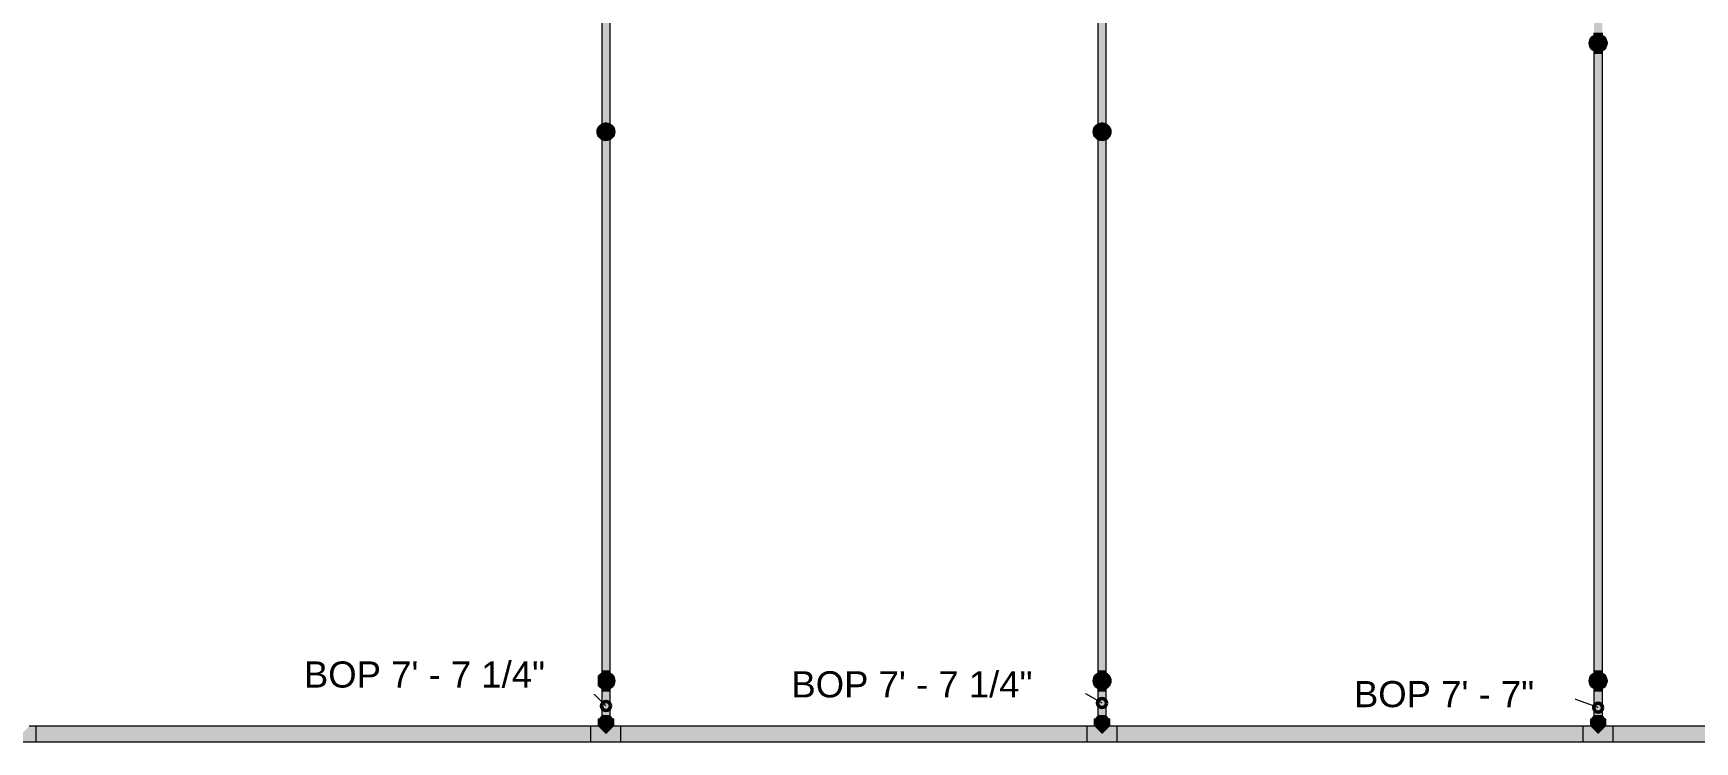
# Model space of a CAD drawing. Header units: inches. Extents: x -3385 to 41, y 7 to 1342.
# Drawn here: x -2653.3 to -2278.2, y 46 to 206 of the extents above; entities that cross this region are included whole.
import ezdxf

# ---------------------------------------------------------------- set-up
doc = ezdxf.new("R2010")
doc.units = ezdxf.units.IN
doc.header["$MEASUREMENT"] = 0
for name, color, linetype, lineweight in [('A-ANNO-NOTE', 131, 'Continuous', 9), ('G-ANNO-DIMS', 111, 'Continuous', 9), ('P-PIPE', 3, 'Continuous', 9), ('P-PIPE-CNTR', 3, 'Continuous', 9)]:
    doc.layers.add(name, color=color, linetype=linetype, lineweight=lineweight)
doc.styles.add('Arial', font='arial.ttf', dxfattribs={"height": 5.901198})

msp = doc.modelspace()

# ---------------------------------------------------------------- hatches: boundary and pattern name
at = {"layer": 'A-ANNO-NOTE'}
h = msp.add_hatch(color=256, dxfattribs=at)
edge = h.paths.add_edge_path(flags=0)
edge.add_arc((-2300, 203.743), 2, 0, 360)
for points in [[(-2300, 201.743), (-2299, 202.011), (-2298.268, 202.743), (-2298, 203.743), (-2298.268, 204.743), (-2299, 205.475), (-2300, 205.743), (-2301, 205.475), (-2301.732, 204.743), (-2302, 203.743), (-2301.732, 202.743), (-2301, 202.011)], [(-2524, 181.743), (-2523, 182.011), (-2522.268, 182.743), (-2522, 183.743), (-2522.268, 184.743), (-2523, 185.475), (-2524, 185.743), (-2525, 185.475), (-2525.732, 184.743), (-2526, 183.743), (-2525.732, 182.743), (-2525, 182.011), (-2524.223, 181.803)], [(-2412, 181.743), (-2411, 182.011), (-2410.268, 182.743), (-2410, 183.743), (-2410.268, 184.743), (-2411, 185.475), (-2412, 185.743), (-2413, 185.475), (-2413.732, 184.743), (-2414, 183.743), (-2413.732, 182.743), (-2413, 182.011)], [(-2524, 57.743), (-2523, 58.011), (-2522.268, 58.743), (-2522, 59.743), (-2522.268, 60.743), (-2523, 61.475), (-2524, 61.743), (-2525, 61.475), (-2525.732, 60.743), (-2526, 59.743), (-2525.732, 58.743), (-2525, 58.011), (-2524.223, 57.803)], [(-2412, 57.743), (-2411, 58.011), (-2410.268, 58.743), (-2410, 59.743), (-2410.268, 60.743), (-2411, 61.475), (-2412, 61.743), (-2413, 61.475), (-2413.732, 60.743), (-2414, 59.743), (-2413.732, 58.743), (-2413, 58.011)], [(-2300, 57.743), (-2299, 58.011), (-2298.268, 58.743), (-2298, 59.743), (-2298.268, 60.743), (-2299, 61.475), (-2300, 61.743), (-2301, 61.475), (-2301.732, 60.743), (-2302, 59.743), (-2301.732, 58.743), (-2301, 58.011)]]:
    msp.add_hatch(color=256, dxfattribs=at).paths.add_polyline_path(points, flags=0)
h = msp.add_hatch(color=256, dxfattribs=at)
edge = h.paths.add_edge_path(flags=0)
edge.add_arc((-2524, 183.743), 2, 0, 360)
h = msp.add_hatch(color=256, dxfattribs=at)
edge = h.paths.add_edge_path(flags=0)
edge.add_arc((-2412, 183.743), 2, 0, 360)
h = msp.add_hatch(color=256, dxfattribs=at)
edge = h.paths.add_edge_path(flags=0)
edge.add_arc((-2524, 59.743), 2, 0, 360)
h = msp.add_hatch(color=256, dxfattribs=at)
edge = h.paths.add_edge_path(flags=0)
edge.add_arc((-2412, 59.743), 2, 0, 360)
h = msp.add_hatch(color=256, dxfattribs=at)
edge = h.paths.add_edge_path(flags=0)
edge.add_arc((-2300, 59.743), 2, 0, 360)
at = {"layer": 'P-PIPE'}
h = msp.add_hatch(color=256, dxfattribs=at)
h.paths.add_polyline_path([(-2300.673, 205.985), (-2300.673, 205.985), (-2300.673, 219.086)], flags=0)
h.paths.add_polyline_path([(-2300, 205.983), (-2300, 345.495), (-2300.95, 345.498), (-2300.95, 205.987), (-2300.474, 205.984), (-2300.246, 205.984)], flags=0)
for points in [[(-2300, 205.983), (-2299.05, 205.987), (-2299.05, 345.499), (-2299.525, 345.496), (-2300, 345.495), (-2300, 219.086)], [(-2524, 61.983), (-2523.05, 61.987), (-2523.05, 297.499), (-2523.525, 297.496), (-2524, 297.495), (-2524, 184.4), (-2523.83, 184.378), (-2523.635, 184.285), (-2523.525, 184.195), (-2523.423, 184.054), (-2523.365, 183.913), (-2523.343, 183.743), (-2523.365, 183.573), (-2523.431, 183.414), (-2523.535, 183.278), (-2523.671, 183.173), (-2523.874, 183.102), (-2524, 183.085), (-2524, 67.886)], [(-2412, 61.983), (-2411.05, 61.987), (-2411.05, 297.499), (-2411.525, 297.496), (-2412, 297.495), (-2412, 184.4), (-2411.83, 184.378), (-2411.635, 184.285), (-2411.525, 184.195), (-2411.423, 184.054), (-2411.365, 183.913), (-2411.343, 183.743), (-2411.365, 183.573), (-2411.431, 183.414), (-2411.535, 183.278), (-2411.671, 183.173), (-2411.874, 183.102), (-2412, 183.085), (-2412, 67.886)], [(-2300, 202.793), (-2299.754, 202.825), (-2299.525, 202.92), (-2299.328, 203.071), (-2299.177, 203.268), (-2299.082, 203.497), (-2299.05, 203.743), (-2299.082, 203.989), (-2299.177, 204.218), (-2299.328, 204.415), (-2299.525, 204.566), (-2299.754, 204.66), (-2300, 204.693), (-2300.246, 204.66), (-2300.475, 204.566), (-2300.672, 204.415), (-2300.823, 204.218), (-2300.918, 203.989), (-2300.95, 203.743), (-2300.918, 203.497), (-2300.823, 203.268), (-2300.672, 203.071), (-2300.475, 202.92), (-2300.246, 202.825)], [(-2300, 61.983), (-2299.05, 61.987), (-2299.05, 201.499), (-2299.525, 201.496), (-2300, 201.495), (-2300, 67.886)], [(-2524, 183.085), (-2523.83, 183.108), (-2523.671, 183.173), (-2523.535, 183.278), (-2523.431, 183.414), (-2523.365, 183.573), (-2523.343, 183.743), (-2523.365, 183.913), (-2523.431, 184.072), (-2523.535, 184.208), (-2523.671, 184.312), (-2523.83, 184.378), (-2524, 184.4), (-2524.17, 184.378), (-2524.329, 184.312), (-2524.465, 184.208), (-2524.569, 184.072), (-2524.635, 183.913), (-2524.658, 183.743), (-2524.635, 183.573), (-2524.569, 183.414), (-2524.465, 183.278), (-2524.329, 183.173), (-2524.17, 183.108)], [(-2412, 183.085), (-2411.83, 183.108), (-2411.671, 183.173), (-2411.535, 183.278), (-2411.431, 183.414), (-2411.365, 183.573), (-2411.343, 183.743), (-2411.365, 183.913), (-2411.431, 184.072), (-2411.535, 184.208), (-2411.671, 184.312), (-2411.83, 184.378), (-2412, 184.4), (-2412.17, 184.378), (-2412.329, 184.312), (-2412.465, 184.208), (-2412.569, 184.072), (-2412.635, 183.913), (-2412.658, 183.743), (-2412.635, 183.573), (-2412.569, 183.414), (-2412.465, 183.278), (-2412.329, 183.173), (-2412.17, 183.108)], [(-2524, 58.793), (-2523.754, 58.825), (-2523.525, 58.92), (-2523.328, 59.071), (-2523.177, 59.268), (-2523.082, 59.497), (-2523.05, 59.743), (-2523.082, 59.989), (-2523.177, 60.218), (-2523.328, 60.415), (-2523.525, 60.566), (-2523.754, 60.66), (-2524, 60.693), (-2524.246, 60.66), (-2524.475, 60.566), (-2524.672, 60.415), (-2524.823, 60.218), (-2524.918, 59.989), (-2524.95, 59.743), (-2524.918, 59.497), (-2524.823, 59.268), (-2524.672, 59.071), (-2524.475, 58.92), (-2524.223, 58.822)], [(-2412, 58.793), (-2411.754, 58.825), (-2411.525, 58.92), (-2411.328, 59.071), (-2411.177, 59.268), (-2411.082, 59.497), (-2411.05, 59.743), (-2411.082, 59.989), (-2411.177, 60.218), (-2411.328, 60.415), (-2411.525, 60.566), (-2411.754, 60.66), (-2412, 60.693), (-2412.246, 60.66), (-2412.475, 60.566), (-2412.672, 60.415), (-2412.823, 60.218), (-2412.918, 59.989), (-2412.95, 59.743), (-2412.918, 59.497), (-2412.823, 59.268), (-2412.672, 59.071), (-2412.475, 58.92), (-2412.246, 58.825)], [(-2300, 58.793), (-2299.754, 58.825), (-2299.525, 58.92), (-2299.328, 59.071), (-2299.177, 59.268), (-2299.082, 59.497), (-2299.05, 59.743), (-2299.082, 59.989), (-2299.177, 60.218), (-2299.328, 60.415), (-2299.525, 60.566), (-2299.754, 60.66), (-2300, 60.693), (-2300.246, 60.66), (-2300.475, 60.566), (-2300.672, 60.415), (-2300.823, 60.218), (-2300.918, 59.989), (-2300.95, 59.743), (-2300.918, 59.497), (-2300.823, 59.268), (-2300.672, 59.071), (-2300.475, 58.92), (-2300.246, 58.825)], [(-2524, 51.906), (-2524, 57.495), (-2524.95, 57.498), (-2524.95, 51.91), (-2524.475, 51.906), (-2524.223, 51.906)], [(-2524, 51.906), (-2523.05, 51.91), (-2523.05, 57.499), (-2523.525, 57.496), (-2524, 57.495), (-2524, 54.141)], [(-2412, 51.906), (-2412, 57.495), (-2412.95, 57.498), (-2412.95, 51.91), (-2412.475, 51.906), (-2412.246, 51.906)], [(-2412, 51.906), (-2411.05, 51.91), (-2411.05, 57.499), (-2411.525, 57.496), (-2412, 57.495), (-2412, 54.141)], [(-2300, 51.906), (-2300, 57.495), (-2300.95, 57.498), (-2300.95, 51.91), (-2300.475, 51.906), (-2300.246, 51.906)], [(-2300, 51.906), (-2299.05, 51.91), (-2299.05, 57.499), (-2299.525, 57.496), (-2300, 57.495), (-2300, 54.141)], [(-2659.385, 45.993), (-2652.614, 45.993), (-2652.612, 46.861), (-2652.614, 49.492), (-2654.25, 49.492), (-2654.761, 48.975), (-2655.997, 47.735), (-2657.751, 49.492), (-2659.386, 49.492), (-2659.383, 48.188), (-2659.386, 45.993)], [(-2652.611, 47.743), (-2527.383, 47.743), (-2527.386, 49.492), (-2652.614, 49.492), (-2652.611, 48.188), (-2652.611, 47.743)], [(-2527.386, 45.993), (-2520.614, 45.993), (-2520.612, 46.861), (-2520.614, 49.492), (-2522.25, 49.492), (-2522.761, 48.975), (-2523.997, 47.735), (-2525.751, 49.492), (-2527.386, 49.492), (-2527.383, 48.188), (-2527.386, 46.022)], [(-2523.997, 47.735), (-2522.25, 49.492), (-2522.25, 51.128), (-2522.868, 51.123), (-2525.701, 51.127), (-2525.75, 51.128), (-2525.75, 49.492), (-2524.582, 48.32), (-2524.223, 47.961)], [(-2523.997, 51.122), (-2522.438, 51.128), (-2523.188, 51.908), (-2524.823, 51.899), (-2525.563, 51.128), (-2524.223, 51.122), (-2523.999, 51.122)], [(-2520.611, 47.743), (-2415.383, 47.743), (-2415.386, 49.493), (-2520.614, 49.492), (-2520.611, 48.188), (-2520.611, 47.743)], [(-2410.637, 45.993), (-2408.614, 45.993), (-2408.612, 46.861), (-2408.614, 49.492), (-2410.25, 49.492), (-2410.761, 48.975), (-2411.997, 47.735), (-2413.751, 49.492), (-2415.386, 49.492), (-2415.383, 48.188), (-2415.384, 45.993)], [(-2411.997, 47.735), (-2410.25, 49.492), (-2410.25, 51.128), (-2410.868, 51.123), (-2413.701, 51.127), (-2413.75, 51.128), (-2413.75, 49.492), (-2412.582, 48.32), (-2412.291, 48.03)], [(-2411.997, 51.122), (-2410.438, 51.128), (-2411.188, 51.908), (-2412.823, 51.899), (-2413.563, 51.128), (-2412.246, 51.122), (-2411.999, 51.122)], [(-2314.526, 47.743), (-2303.383, 47.743), (-2303.386, 49.492), (-2408.614, 49.492), (-2408.611, 48.188), (-2408.611, 47.743), (-2384.425, 47.743)], [(-2297.051, 45.993), (-2296.614, 45.993), (-2296.612, 46.861), (-2296.614, 49.492), (-2298.25, 49.492), (-2298.761, 48.975), (-2299.997, 47.735), (-2301.751, 49.492), (-2303.386, 49.492), (-2303.383, 48.188), (-2303.384, 45.993)], [(-2299.997, 47.735), (-2298.25, 49.492), (-2298.25, 51.128), (-2298.868, 51.123), (-2301.701, 51.127), (-2301.75, 51.128), (-2301.75, 49.492), (-2300.582, 48.32), (-2300.291, 48.03)], [(-2299.997, 51.122), (-2298.438, 51.128), (-2299.188, 51.908), (-2300.823, 51.899), (-2301.563, 51.128), (-2300.246, 51.122), (-2299.999, 51.122)], [(-2296.611, 47.743), (-2191.383, 47.743), (-2191.386, 49.493), (-2296.614, 49.492), (-2296.611, 48.188), (-2296.611, 47.743)], [(-2646.547, 45.993), (-2527.386, 45.993), (-2527.383, 46.868), (-2527.383, 47.743), (-2652.611, 47.743), (-2652.613, 45.993)], [(-2408.613, 45.993), (-2303.386, 45.993), (-2303.383, 46.868), (-2303.383, 47.743), (-2408.611, 47.743), (-2408.614, 45.993)]]:
    msp.add_hatch(color=256, dxfattribs=at).paths.add_polyline_path(points, flags=0)
h = msp.add_hatch(color=256, dxfattribs=at)
h.paths.add_polyline_path([(-2524.673, 61.985), (-2524.673, 61.985), (-2524.673, 67.886)], flags=0)
h.paths.add_polyline_path([(-2524, 61.983), (-2524, 183.085), (-2524.17, 183.108), (-2524.357, 183.195), (-2524.475, 183.291), (-2524.571, 183.417), (-2524.635, 183.573), (-2524.658, 183.743), (-2524.635, 183.913), (-2524.569, 184.072), (-2524.465, 184.208), (-2524.329, 184.312), (-2524.118, 184.385), (-2524, 184.401), (-2524, 297.495), (-2524.95, 297.498), (-2524.95, 61.987), (-2524.474, 61.984), (-2524.223, 61.984)], flags=0)
h = msp.add_hatch(color=256, dxfattribs=at)
h.paths.add_polyline_path([(-2412.673, 61.985), (-2412.673, 61.985), (-2412.673, 67.886)], flags=0)
h.paths.add_polyline_path([(-2412, 61.983), (-2412, 183.085), (-2412.17, 183.108), (-2412.357, 183.195), (-2412.475, 183.291), (-2412.571, 183.417), (-2412.635, 183.573), (-2412.658, 183.743), (-2412.635, 183.913), (-2412.569, 184.072), (-2412.465, 184.208), (-2412.329, 184.312), (-2412.118, 184.385), (-2412, 184.401), (-2412, 297.495), (-2412.95, 297.498), (-2412.95, 61.987), (-2412.474, 61.984), (-2412.246, 61.984)], flags=0)
h = msp.add_hatch(color=256, dxfattribs=at)
h.paths.add_polyline_path([(-2300.951, 203.743), (-2300.918, 203.992), (-2300.788, 204.276), (-2300.655, 204.433), (-2300.443, 204.58), (-2300.243, 204.662), (-2300, 204.694), (-2300, 205.983), (-2300.951, 205.987), (-2300.951, 203.908)], flags=0)
h.paths.add_polyline_path([(-2300, 201.495), (-2300.002, 202.793), (-2300.254, 202.827), (-2300.477, 202.921), (-2300.674, 203.073), (-2300.841, 203.31), (-2300.879, 203.381), (-2300.933, 203.561), (-2300.951, 203.743), (-2300.951, 201.499), (-2300.475, 201.496), (-2300.246, 201.495)], flags=0)
h = msp.add_hatch(color=256, dxfattribs=at)
h.paths.add_polyline_path([(-2300, 202.793), (-2299.754, 202.825), (-2299.525, 202.92), (-2299.328, 203.072), (-2299.177, 203.269), (-2299.082, 203.498), (-2299.05, 203.747), (-2299.082, 203.991), (-2299.179, 204.221), (-2299.33, 204.417), (-2299.529, 204.568), (-2299.757, 204.662), (-2300.011, 204.693), (-2300.25, 204.66), (-2300.48, 204.563), (-2300.675, 204.413), (-2300.826, 204.214), (-2300.919, 203.985), (-2300.95, 203.735), (-2300.917, 203.494), (-2300.822, 203.266), (-2300.671, 203.07), (-2300.474, 202.919), (-2300.245, 202.825), (-2300.001, 202.793)], flags=0)
h.paths.add_polyline_path([(-2300, 202.793), (-2300.249, 202.826), (-2300.475, 202.92), (-2300.675, 203.075), (-2300.823, 203.268), (-2300.919, 203.505), (-2300.95, 203.743), (-2300.914, 203.998), (-2300.823, 204.218), (-2300.663, 204.421), (-2300.475, 204.566), (-2300.236, 204.662), (-2300, 204.693), (-2299.746, 204.657), (-2299.525, 204.566), (-2299.324, 204.409), (-2299.177, 204.218), (-2299.082, 203.989), (-2299.05, 203.742), (-2299.083, 203.495), (-2299.177, 203.268), (-2299.328, 203.071), (-2299.525, 202.92), (-2299.755, 202.825)], flags=0)
h = msp.add_hatch(color=256, dxfattribs=at)
h.paths.add_polyline_path([(-2299.049, 203.743), (-2299.049, 205.987), (-2299.525, 205.984), (-2300, 205.983), (-2299.99, 204.693), (-2299.746, 204.66), (-2299.524, 204.566), (-2299.326, 204.413), (-2299.16, 204.177), (-2299.121, 204.105), (-2299.067, 203.926), (-2299.05, 203.749)], flags=0)
h.paths.add_polyline_path([(-2300, 201.495), (-2299.049, 201.499), (-2299.05, 203.738), (-2299.082, 203.496), (-2299.213, 203.21), (-2299.346, 203.053), (-2299.539, 202.914), (-2299.754, 202.825), (-2300, 202.793), (-2300, 202.683)], flags=0)
h = msp.add_hatch(color=256, dxfattribs=at)
h.paths.add_polyline_path([(-2300.673, 61.985), (-2300.673, 61.985), (-2300.673, 67.886)], flags=0)
h.paths.add_polyline_path([(-2300, 61.983), (-2300, 201.495), (-2300.95, 201.498), (-2300.95, 61.987), (-2300.474, 61.984), (-2300.246, 61.984)], flags=0)
h = msp.add_hatch(color=256, dxfattribs=at)
h.paths.add_polyline_path([(-2524.951, 59.743), (-2524.918, 59.992), (-2524.788, 60.276), (-2524.655, 60.433), (-2524.443, 60.58), (-2524.223, 60.665), (-2524, 60.694), (-2524, 61.983), (-2524.951, 61.987), (-2524.951, 59.751)], flags=0)
h.paths.add_polyline_path([(-2524, 57.495), (-2524.002, 58.793), (-2524.254, 58.827), (-2524.477, 58.921), (-2524.674, 59.073), (-2524.841, 59.31), (-2524.879, 59.381), (-2524.933, 59.561), (-2524.951, 59.743), (-2524.951, 57.499), (-2524.475, 57.496), (-2524.223, 57.495)], flags=0)
h = msp.add_hatch(color=256, dxfattribs=at)
h.paths.add_polyline_path([(-2524, 58.793), (-2523.754, 58.825), (-2523.525, 58.92), (-2523.328, 59.072), (-2523.177, 59.269), (-2523.082, 59.498), (-2523.05, 59.747), (-2523.082, 59.991), (-2523.179, 60.221), (-2523.33, 60.417), (-2523.529, 60.568), (-2523.757, 60.662), (-2524.011, 60.693), (-2524.25, 60.66), (-2524.48, 60.563), (-2524.675, 60.413), (-2524.826, 60.214), (-2524.919, 59.985), (-2524.95, 59.735), (-2524.917, 59.494), (-2524.822, 59.266), (-2524.671, 59.07), (-2524.474, 58.919), (-2524.223, 58.822), (-2524.001, 58.793)], flags=0)
h.paths.add_polyline_path([(-2524, 58.793), (-2524.249, 58.826), (-2524.475, 58.92), (-2524.675, 59.075), (-2524.823, 59.268), (-2524.919, 59.505), (-2524.95, 59.743), (-2524.914, 59.998), (-2524.823, 60.218), (-2524.663, 60.421), (-2524.475, 60.566), (-2524.223, 60.663), (-2524, 60.693), (-2523.746, 60.657), (-2523.525, 60.566), (-2523.324, 60.409), (-2523.177, 60.218), (-2523.082, 59.989), (-2523.05, 59.742), (-2523.083, 59.495), (-2523.177, 59.268), (-2523.328, 59.071), (-2523.525, 58.92), (-2523.755, 58.825)], flags=0)
h = msp.add_hatch(color=256, dxfattribs=at)
h.paths.add_polyline_path([(-2523.049, 59.743), (-2523.05, 61.987), (-2523.528, 61.984), (-2524, 61.983), (-2523.99, 60.693), (-2523.746, 60.66), (-2523.524, 60.566), (-2523.326, 60.413), (-2523.16, 60.177), (-2523.121, 60.105), (-2523.067, 59.926), (-2523.05, 59.749)], flags=0)
h.paths.add_polyline_path([(-2524, 57.495), (-2523.049, 57.499), (-2523.05, 59.738), (-2523.082, 59.496), (-2523.213, 59.21), (-2523.346, 59.053), (-2523.539, 58.914), (-2523.754, 58.825), (-2524, 58.793), (-2524, 58.683)], flags=0)
h = msp.add_hatch(color=256, dxfattribs=at)
h.paths.add_polyline_path([(-2412.951, 59.743), (-2412.918, 59.992), (-2412.788, 60.276), (-2412.655, 60.433), (-2412.443, 60.58), (-2412.243, 60.662), (-2412, 60.694), (-2412, 61.983), (-2412.951, 61.987), (-2412.951, 59.751)], flags=0)
h.paths.add_polyline_path([(-2412, 57.495), (-2412.002, 58.793), (-2412.254, 58.827), (-2412.477, 58.921), (-2412.674, 59.073), (-2412.841, 59.31), (-2412.879, 59.381), (-2412.933, 59.561), (-2412.951, 59.743), (-2412.951, 57.499), (-2412.475, 57.496), (-2412.246, 57.495)], flags=0)
h = msp.add_hatch(color=256, dxfattribs=at)
h.paths.add_polyline_path([(-2412, 58.793), (-2411.754, 58.825), (-2411.525, 58.92), (-2411.328, 59.072), (-2411.177, 59.269), (-2411.082, 59.498), (-2411.05, 59.747), (-2411.082, 59.991), (-2411.179, 60.221), (-2411.33, 60.417), (-2411.529, 60.568), (-2411.757, 60.662), (-2412.011, 60.693), (-2412.25, 60.66), (-2412.48, 60.563), (-2412.675, 60.413), (-2412.826, 60.214), (-2412.919, 59.985), (-2412.95, 59.735), (-2412.917, 59.494), (-2412.822, 59.266), (-2412.671, 59.07), (-2412.474, 58.919), (-2412.245, 58.825), (-2412.001, 58.793)], flags=0)
h.paths.add_polyline_path([(-2412, 58.793), (-2412.249, 58.826), (-2412.475, 58.92), (-2412.675, 59.075), (-2412.823, 59.268), (-2412.919, 59.505), (-2412.95, 59.743), (-2412.914, 59.998), (-2412.823, 60.218), (-2412.663, 60.421), (-2412.475, 60.566), (-2412.236, 60.662), (-2412, 60.693), (-2411.746, 60.657), (-2411.525, 60.566), (-2411.324, 60.409), (-2411.177, 60.218), (-2411.082, 59.989), (-2411.05, 59.742), (-2411.083, 59.495), (-2411.177, 59.268), (-2411.328, 59.071), (-2411.525, 58.92), (-2411.755, 58.825)], flags=0)
h = msp.add_hatch(color=256, dxfattribs=at)
h.paths.add_polyline_path([(-2411.049, 59.743), (-2411.05, 61.987), (-2411.528, 61.984), (-2412, 61.983), (-2411.99, 60.693), (-2411.746, 60.66), (-2411.524, 60.566), (-2411.326, 60.413), (-2411.16, 60.177), (-2411.121, 60.105), (-2411.067, 59.926), (-2411.05, 59.749)], flags=0)
h.paths.add_polyline_path([(-2412, 57.495), (-2411.049, 57.499), (-2411.05, 59.738), (-2411.082, 59.496), (-2411.213, 59.21), (-2411.346, 59.053), (-2411.539, 58.914), (-2411.754, 58.825), (-2412, 58.793), (-2412, 58.683)], flags=0)
h = msp.add_hatch(color=256, dxfattribs=at)
h.paths.add_polyline_path([(-2300.951, 59.743), (-2300.918, 59.992), (-2300.788, 60.276), (-2300.655, 60.433), (-2300.443, 60.58), (-2300.243, 60.662), (-2300, 60.694), (-2300, 61.983), (-2300.951, 61.987), (-2300.951, 59.908)], flags=0)
h.paths.add_polyline_path([(-2300, 57.495), (-2300.002, 58.793), (-2300.254, 58.827), (-2300.477, 58.921), (-2300.674, 59.073), (-2300.841, 59.31), (-2300.879, 59.381), (-2300.933, 59.561), (-2300.951, 59.743), (-2300.951, 57.499), (-2300.475, 57.496), (-2300.246, 57.495)], flags=0)
h = msp.add_hatch(color=256, dxfattribs=at)
h.paths.add_polyline_path([(-2300, 58.793), (-2299.754, 58.825), (-2299.525, 58.92), (-2299.328, 59.072), (-2299.177, 59.269), (-2299.082, 59.498), (-2299.05, 59.747), (-2299.082, 59.991), (-2299.179, 60.221), (-2299.33, 60.417), (-2299.529, 60.568), (-2299.757, 60.662), (-2300.011, 60.693), (-2300.25, 60.66), (-2300.48, 60.563), (-2300.675, 60.413), (-2300.826, 60.214), (-2300.919, 59.985), (-2300.95, 59.735), (-2300.917, 59.494), (-2300.822, 59.266), (-2300.671, 59.07), (-2300.474, 58.919), (-2300.245, 58.825), (-2300.001, 58.793)], flags=0)
h.paths.add_polyline_path([(-2300, 58.793), (-2300.249, 58.826), (-2300.475, 58.92), (-2300.675, 59.075), (-2300.823, 59.268), (-2300.919, 59.505), (-2300.95, 59.743), (-2300.914, 59.998), (-2300.823, 60.218), (-2300.663, 60.421), (-2300.475, 60.566), (-2300.236, 60.662), (-2300, 60.693), (-2299.746, 60.657), (-2299.525, 60.566), (-2299.324, 60.409), (-2299.177, 60.218), (-2299.082, 59.989), (-2299.05, 59.742), (-2299.083, 59.495), (-2299.177, 59.268), (-2299.328, 59.071), (-2299.525, 58.92), (-2299.755, 58.825)], flags=0)
h = msp.add_hatch(color=256, dxfattribs=at)
h.paths.add_polyline_path([(-2299.049, 59.743), (-2299.049, 61.987), (-2299.525, 61.984), (-2300, 61.983), (-2299.99, 60.693), (-2299.746, 60.66), (-2299.524, 60.566), (-2299.326, 60.413), (-2299.16, 60.177), (-2299.121, 60.105), (-2299.067, 59.926), (-2299.05, 59.749)], flags=0)
h.paths.add_polyline_path([(-2300, 57.495), (-2299.049, 57.499), (-2299.05, 59.738), (-2299.082, 59.496), (-2299.213, 59.21), (-2299.346, 59.053), (-2299.539, 58.914), (-2299.754, 58.825), (-2300, 58.793), (-2300, 58.683)], flags=0)
h = msp.add_hatch(color=256, dxfattribs=at)
h.paths.add_polyline_path([(-2415.386, 45.993), (-2415.383, 46.868), (-2415.383, 47.743), (-2520.611, 47.743), (-2520.613, 45.993), (-2419.374, 45.993)], flags=0)
h.paths.add_polyline_path([(-2520.612, 46.227), (-2520.613, 46.227), (-2506.748, 46.227)], flags=0)
h = msp.add_hatch(color=256, dxfattribs=at)
h.paths.add_polyline_path([(-2296.614, 45.993), (-2191.386, 45.993), (-2191.383, 46.868), (-2191.383, 47.743), (-2296.611, 47.743), (-2296.614, 45.993)], flags=0)
h.paths.add_polyline_path([(-2296.612, 46.227), (-2296.613, 46.227), (-2279.576, 46.227)], flags=0)

# ---------------------------------------------------------------- linework, layer by layer
at = {"layer": 'A-ANNO-NOTE'}
for p, q in [((-2301.732, 204.743), (-2302, 203.743)), ((-2302, 203.743), (-2301.732, 202.743)), ((-2301, 205.475), (-2301.732, 204.743)), ((-2301.732, 202.743), (-2301, 202.011)), ((-2300, 205.743), (-2301, 205.475)), ((-2299, 205.475), (-2300, 205.743)), ((-2298.268, 204.743), (-2299, 205.475)), ((-2299, 202.011), (-2298.268, 202.743)), ((-2298, 203.743), (-2298.268, 204.743)), ((-2298.268, 202.743), (-2298, 203.743)), ((-2301, 202.011), (-2300, 201.743)), ((-2300, 201.743), (-2299, 202.011)), ((-2525.732, 184.743), (-2526, 183.743)), ((-2525, 185.475), (-2525.732, 184.743)), ((-2524, 185.743), (-2525, 185.475)), ((-2523, 185.475), (-2524, 185.743)), ((-2522.268, 184.743), (-2523, 185.475)), ((-2522, 183.743), (-2522.268, 184.743)), ((-2413.732, 184.743), (-2414, 183.743)), ((-2413, 185.475), (-2413.732, 184.743)), ((-2412, 185.743), (-2413, 185.475)), ((-2411, 185.475), (-2412, 185.743)), ((-2410.268, 184.743), (-2411, 185.475)), ((-2410, 183.743), (-2410.268, 184.743)), ((-2526, 183.743), (-2525.732, 182.743)), ((-2525.732, 182.743), (-2525, 182.011)), ((-2525, 182.011), (-2524.223, 181.803)), ((-2524.223, 181.803), (-2524, 181.743)), ((-2524, 181.743), (-2523, 182.011)), ((-2523, 182.011), (-2522.268, 182.743)), ((-2522.268, 182.743), (-2522, 183.743)), ((-2414, 183.743), (-2413.732, 182.743)), ((-2413.732, 182.743), (-2413, 182.011)), ((-2413, 182.011), (-2412, 181.743)), ((-2412, 181.743), (-2411, 182.011)), ((-2411, 182.011), (-2410.268, 182.743)), ((-2410.268, 182.743), (-2410, 183.743)), ((-2525.732, 60.743), (-2526, 59.743)), ((-2525, 61.475), (-2525.732, 60.743)), ((-2524, 61.743), (-2525, 61.475)), ((-2523, 61.475), (-2524, 61.743)), ((-2522.268, 60.743), (-2523, 61.475)), ((-2522, 59.743), (-2522.268, 60.743)), ((-2413.732, 60.743), (-2414, 59.743)), ((-2413, 61.475), (-2413.732, 60.743)), ((-2412, 61.743), (-2413, 61.475)), ((-2411, 61.475), (-2412, 61.743)), ((-2410.268, 60.743), (-2411, 61.475)), ((-2410, 59.743), (-2410.268, 60.743)), ((-2301.732, 60.743), (-2302, 59.743)), ((-2301, 61.475), (-2301.732, 60.743)), ((-2300, 61.743), (-2301, 61.475)), ((-2299, 61.475), (-2300, 61.743)), ((-2298.268, 60.743), (-2299, 61.475)), ((-2298, 59.743), (-2298.268, 60.743)), ((-2526, 59.743), (-2525.732, 58.743)), ((-2525.732, 58.743), (-2525, 58.011)), ((-2525, 58.011), (-2524.223, 57.803)), ((-2524.223, 57.803), (-2524, 57.743)), ((-2524, 57.743), (-2523, 58.011)), ((-2523, 58.011), (-2522.268, 58.743)), ((-2522.268, 58.743), (-2522, 59.743)), ((-2414, 59.743), (-2413.732, 58.743)), ((-2413.732, 58.743), (-2413, 58.011)), ((-2413, 58.011), (-2412, 57.743)), ((-2412, 57.743), (-2411, 58.011)), ((-2411, 58.011), (-2410.268, 58.743)), ((-2410.268, 58.743), (-2410, 59.743)), ((-2302, 59.743), (-2301.732, 58.743)), ((-2301.732, 58.743), (-2301, 58.011)), ((-2301, 58.011), (-2300, 57.743)), ((-2300, 57.743), (-2299, 58.011)), ((-2299, 58.011), (-2298.268, 58.743)), ((-2298.268, 58.743), (-2298, 59.743))]:
    msp.add_line(p, q, dxfattribs=at)
for centre in [(-2300, 203.743), (-2524, 183.743), (-2412, 183.743), (-2524, 59.743), (-2412, 59.743), (-2300, 59.743)]:
    msp.add_circle(centre, 2, dxfattribs=at)
at = {"layer": 'G-ANNO-DIMS'}
for p, q in [((-2531.242, 61.33), (-2536.643, 61.33)), ((-2524, 54.088), (-2531.242, 61.33)), ((-2419.568, 59.108), (-2426.583, 59.108)), ((-2412, 54.739), (-2419.568, 59.108)), ((-2308.818, 56.904), (-2313.261, 56.904)), ((-2300, 53.695), (-2308.818, 56.904))]:
    msp.add_line(p, q, dxfattribs=at)
at = {"layer": 'G-ANNO-DIMS', "lineweight": 50}
for centre in [(-2524, 54.088), (-2412, 54.739), (-2300, 53.695)]:
    msp.add_circle(centre, 1, dxfattribs=at)
at = {"layer": 'P-PIPE'}
for p, q in [((-2524.95, 297.499), (-2524.95, 61.987)), ((-2523.05, 61.987), (-2523.05, 297.499)), ((-2412.95, 297.499), (-2412.95, 61.987)), ((-2411.05, 61.987), (-2411.05, 297.499)), ((-2300.951, 205.987), (-2300.951, 201.499)), ((-2299.049, 201.499), (-2299.049, 205.987)), ((-2300.95, 201.499), (-2300.95, 61.987)), ((-2299.05, 61.987), (-2299.05, 201.499)), ((-2524.951, 61.987), (-2524.951, 57.499)), ((-2523.049, 57.499), (-2523.049, 61.987)), ((-2412.951, 61.987), (-2412.951, 57.499)), ((-2411.049, 57.499), (-2411.049, 61.987)), ((-2300.951, 61.987), (-2300.951, 57.499)), ((-2299.049, 57.499), (-2299.049, 61.987)), ((-2524.95, 57.499), (-2524.95, 51.91)), ((-2523.05, 51.91), (-2523.05, 57.499)), ((-2412.95, 57.499), (-2412.95, 51.91)), ((-2411.05, 51.91), (-2411.05, 57.499)), ((-2300.95, 57.499), (-2300.95, 51.91)), ((-2299.05, 51.91), (-2299.05, 57.499)), ((-2652.614, 49.493), (-2654.25, 49.493)), ((-2527.386, 49.493), (-2652.614, 49.493)), ((-2525.75, 49.493), (-2527.386, 49.493)), ((-2525.75, 51.128), (-2525.75, 49.492)), ((-2525.563, 51.128), (-2524.813, 51.91)), ((-2522.438, 51.128), (-2523.188, 51.91)), ((-2522.25, 49.492), (-2522.25, 51.128)), ((-2520.614, 49.493), (-2522.25, 49.493)), ((-2415.386, 49.493), (-2520.614, 49.493)), ((-2413.75, 49.493), (-2415.386, 49.493)), ((-2413.75, 51.128), (-2413.75, 49.492)), ((-2413.563, 51.128), (-2412.813, 51.91)), ((-2411.188, 51.91), (-2410.438, 51.128)), ((-2410.25, 49.492), (-2410.25, 51.128)), ((-2408.614, 49.493), (-2410.25, 49.493)), ((-2303.386, 49.493), (-2408.614, 49.493)), ((-2301.75, 49.493), (-2303.386, 49.493)), ((-2301.75, 51.128), (-2301.75, 49.492)), ((-2301.563, 51.128), (-2300.813, 51.91)), ((-2298.438, 51.128), (-2299.188, 51.91)), ((-2298.25, 49.492), (-2298.25, 51.128)), ((-2296.614, 49.493), (-2298.25, 49.493)), ((-2191.386, 49.493), (-2296.614, 49.493)), ((-2659.386, 45.993), (-2652.614, 45.993)), ((-2652.614, 45.993), (-2527.386, 45.993)), ((-2527.386, 45.993), (-2520.614, 45.993)), ((-2520.614, 45.993), (-2415.386, 45.993)), ((-2415.386, 45.993), (-2408.614, 45.993)), ((-2408.614, 45.993), (-2303.386, 45.993)), ((-2303.386, 45.993), (-2296.614, 45.993)), ((-2296.614, 45.993), (-2191.386, 45.993))]:
    msp.add_line(p, q, dxfattribs=at)
for centre, radius, start, end in [((-2300, 203.743), 0.95, 0, 180), ((-2300, 203.743), 0.95, 180, 0), ((-2300, 203.268), 0.475, 90, 270), ((-2300, 204.218), 0.475, 270, 90), ((-2524, 183.743), 0.657, 0, 180), ((-2524, 184.072), 0.329, 270, 90), ((-2412, 183.743), 0.657, 0, 180), ((-2412, 184.072), 0.329, 270, 90), ((-2524, 183.743), 0.658, 180, 0), ((-2524, 183.414), 0.329, 90, 270), ((-2412, 183.743), 0.657, 180, 0), ((-2412, 183.414), 0.329, 90, 270), ((-2524, 59.743), 0.95, 0, 180), ((-2524, 60.218), 0.475, 270, 90), ((-2412, 59.743), 0.95, 0, 180), ((-2412, 60.218), 0.475, 270, 90), ((-2300, 59.743), 0.95, 0, 180), ((-2300, 60.218), 0.475, 270, 90), ((-2524, 59.743), 0.95, 180, 360), ((-2524, 59.268), 0.475, 90, 270), ((-2412, 59.743), 0.95, 180, 360), ((-2412, 59.268), 0.475, 90, 270), ((-2300, 59.743), 0.95, 180, 360), ((-2300, 59.268), 0.475, 90, 270)]:
    msp.add_arc(centre, radius, start, end, dxfattribs=at)
for centre, major_axis, ratio, start_param, end_param in [((-2300, 205.987), (0.951, 0), 0.0041666, 3.1415927, 3.403392), ((-2300, 205.987), (0.951, 0), 0.0041666, 3.4054884, 3.6651914), ((-2300, 205.987), (0.951, 0), 0.0041666, 3.6663729, 3.9269908), ((-2300, 205.987), (0.95, 0), 0.0041666, 3.6651914, 3.9260253), ((-2300, 205.987), (0.951, 0), 0.0041666, 3.9277311, 4.1887902), ((-2300, 205.987), (0.95, 0), 0.0041666, 3.9269908, 4.1882663), ((-2300, 205.987), (0.951, 0), 0.0041666, 4.1892397, 4.4505896), ((-2300, 205.987), (0.95, 0), 0.0041666, 4.1887902, 4.4503567), ((-2300, 205.987), (0.951, 0), 0.0041666, 4.4508064, 4.712389), ((-2300, 205.987), (0.95, 0), 0.0041666, 4.4505896, 4.712389), ((-2300, 205.987), (0.951, 0), 0.0041666, 4.712389, 4.9739716), ((-2300, 205.987), (0.95, 0), 0.0041666, 4.712389, 4.9741884), ((-2300, 205.987), (0.951, 0), 0.0041666, 4.9741884, 5.2355383), ((-2300, 205.987), (0.95, 0), 0.0041666, 4.9744212, 5.2359878), ((-2300, 205.987), (0.951, 0), 0.0041666, 5.2359878, 5.4970469), ((-2300, 205.987), (0.95, 0), 0.0041666, 5.2365116, 5.4977871), ((-2300, 205.987), (0.951, 0), 0.0041666, 5.4977871, 5.758405), ((-2300, 205.987), (0.95, 0), 0.0041666, 5.4987526, 5.7595865), ((-2300, 205.987), (0.951, 0), 0.0041666, 5.7595865, 6.0192896), ((-2300, 205.987), (0.951, 0), 0.0041666, 6.0213859, 6.2831853), ((-2300, 201.499), (0.951, 0), 0.0041666, 3.1415927, 4.712389), ((-2300, 201.499), (0.95, 0), 0.0041666, 3.6651914, 3.9260253), ((-2300, 201.499), (0.95, 0), 0.0041666, 3.9269908, 4.1882663), ((-2300, 201.499), (0.95, 0), 0.0041666, 4.1887902, 4.4503567), ((-2300, 201.499), (0.95, 0), 0.0041666, 4.4505896, 4.712389), ((-2300, 201.499), (0.951, 0), 0.0041666, 4.712389, 6.2831853), ((-2300, 201.499), (0.95, 0), 0.0041666, 4.712389, 4.9741884), ((-2300, 201.499), (0.95, 0), 0.0041666, 4.9744212, 5.2359878), ((-2300, 201.499), (0.95, 0), 0.0041666, 5.2365116, 5.4977871), ((-2300, 201.499), (0.95, 0), 0.0041666, 5.4987526, 5.7595865), ((-2524, 61.987), (0.951, 0), 0.0041666, 3.1415927, 3.403392), ((-2524, 61.987), (0.951, 0), 0.0041666, 3.4054884, 3.6651914), ((-2524, 61.987), (0.951, 0), 0.0041666, 3.6663729, 3.9269908), ((-2524, 61.987), (0.95, 0), 0.0041666, 3.6651914, 3.9260253), ((-2524, 61.987), (0.951, 0), 0.0041666, 3.9277311, 4.1887902), ((-2524, 61.987), (0.95, 0), 0.0041666, 3.9269908, 4.1882663), ((-2524, 61.987), (0.951, 0), 0.0041666, 4.1892397, 4.4505896), ((-2524, 61.987), (0.95, 0), 0.0041666, 4.1887902, 4.4503567), ((-2524, 61.987), (0.951, 0), 0.0041666, 4.4508064, 4.712389), ((-2524, 61.987), (0.95, 0), 0.0041666, 4.4505896, 4.712389), ((-2524, 61.987), (0.951, 0), 0.0041666, 4.712389, 4.9739716), ((-2524, 61.987), (0.95, 0), 0.0041666, 4.712389, 4.9741884), ((-2524, 61.987), (0.951, 0), 0.0041666, 4.9741884, 5.2355383), ((-2524, 61.987), (0.95, 0), 0.0041666, 4.9744212, 5.2359878), ((-2524, 61.987), (0.951, 0), 0.0041666, 5.2359878, 5.4970469), ((-2524, 61.987), (0.95, 0), 0.0041666, 5.2365116, 5.4977871), ((-2524, 61.987), (0.951, 0), 0.0041666, 5.4977871, 5.758405), ((-2524, 61.987), (0.95, 0), 0.0041666, 5.4987526, 5.7595865), ((-2524, 61.987), (0.951, 0), 0.0041666, 5.7595865, 6.0192896), ((-2524, 61.987), (0.951, 0), 0.0041666, 6.0213859, 6.2831853), ((-2412, 61.987), (0.951, 0), 0.0041666, 3.1415927, 3.403392), ((-2412, 61.987), (0.951, 0), 0.0041666, 3.4054884, 3.6651914), ((-2412, 61.987), (0.951, 0), 0.0041666, 3.6663729, 3.9269908), ((-2412, 61.987), (0.95, 0), 0.0041666, 3.6651914, 3.9260253), ((-2412, 61.987), (0.951, 0), 0.0041666, 3.9277311, 4.1887902), ((-2412, 61.987), (0.95, 0), 0.0041666, 3.9269908, 4.1882663), ((-2412, 61.987), (0.951, 0), 0.0041666, 4.1892397, 4.4505896), ((-2412, 61.987), (0.95, 0), 0.0041666, 4.1887902, 4.4503567), ((-2412, 61.987), (0.951, 0), 0.0041666, 4.4508064, 4.712389), ((-2412, 61.987), (0.95, 0), 0.0041666, 4.4505896, 4.712389), ((-2412, 61.987), (0.951, 0), 0.0041666, 4.712389, 4.9739716), ((-2412, 61.987), (0.95, 0), 0.0041666, 4.712389, 4.9741884), ((-2412, 61.987), (0.951, 0), 0.0041666, 4.9741884, 5.2355383), ((-2412, 61.987), (0.95, 0), 0.0041666, 4.9744212, 5.2359878), ((-2412, 61.987), (0.951, 0), 0.0041666, 5.2359878, 5.4970469), ((-2412, 61.987), (0.95, 0), 0.0041666, 5.2365116, 5.4977871), ((-2412, 61.987), (0.951, 0), 0.0041666, 5.4977871, 5.758405), ((-2412, 61.987), (0.95, 0), 0.0041666, 5.4987526, 5.7595865), ((-2412, 61.987), (0.951, 0), 0.0041666, 5.7595865, 6.0192896), ((-2412, 61.987), (0.951, 0), 0.0041666, 6.0213859, 6.2831853), ((-2300, 61.987), (0.951, 0), 0.0041666, 3.1415927, 3.403392), ((-2300, 61.987), (0.951, 0), 0.0041666, 3.4054884, 3.6651914), ((-2300, 61.987), (0.951, 0), 0.0041666, 3.6663729, 3.9269908), ((-2300, 61.987), (0.95, 0), 0.0041666, 3.6651914, 3.9260253), ((-2300, 61.987), (0.951, 0), 0.0041666, 3.9277311, 4.1887902), ((-2300, 61.987), (0.95, 0), 0.0041666, 3.9269908, 4.1882663), ((-2300, 61.987), (0.951, 0), 0.0041666, 4.1892397, 4.4505896), ((-2300, 61.987), (0.95, 0), 0.0041666, 4.1887902, 4.4503567), ((-2300, 61.987), (0.951, 0), 0.0041666, 4.4508064, 4.712389), ((-2300, 61.987), (0.95, 0), 0.0041666, 4.4505896, 4.712389), ((-2300, 61.987), (0.951, 0), 0.0041666, 4.712389, 4.9739716), ((-2300, 61.987), (0.95, 0), 0.0041666, 4.712389, 4.9741884), ((-2300, 61.987), (0.951, 0), 0.0041666, 4.9741884, 5.2355383), ((-2300, 61.987), (0.95, 0), 0.0041666, 4.9744212, 5.2359878), ((-2300, 61.987), (0.951, 0), 0.0041666, 5.2359878, 5.4970469), ((-2300, 61.987), (0.95, 0), 0.0041666, 5.2365116, 5.4977871), ((-2300, 61.987), (0.951, 0), 0.0041666, 5.4977871, 5.758405), ((-2300, 61.987), (0.95, 0), 0.0041666, 5.4987526, 5.7595865), ((-2300, 61.987), (0.951, 0), 0.0041666, 5.7595865, 6.0192896), ((-2300, 61.987), (0.951, 0), 0.0041666, 6.0213859, 6.2831853), ((-2524, 57.499), (0.951, 0), 0.0041666, 3.1415927, 4.712389), ((-2524, 57.499), (0.95, 0), 0.0041666, 3.6651914, 3.9260253), ((-2524, 57.499), (0.95, 0), 0.0041666, 3.9269908, 4.1882663), ((-2524, 57.499), (0.95, 0), 0.0041666, 4.1887902, 4.4503567), ((-2524, 57.499), (0.95, 0), 0.0041666, 4.4505896, 4.712389), ((-2524, 57.499), (0.951, 0), 0.0041666, 4.712389, 6.2831853), ((-2524, 57.499), (0.95, 0), 0.0041666, 4.712389, 4.9741884), ((-2524, 57.499), (0.95, 0), 0.0041666, 4.9744212, 5.2359878), ((-2524, 57.499), (0.95, 0), 0.0041666, 5.2365116, 5.4977871), ((-2524, 57.499), (0.95, 0), 0.0041666, 5.4987526, 5.7595865), ((-2412, 57.499), (0.951, 0), 0.0041666, 3.1415927, 4.712389), ((-2412, 57.499), (0.95, 0), 0.0041666, 3.6651914, 3.9260253), ((-2412, 57.499), (0.95, 0), 0.0041666, 3.9269908, 4.1882663), ((-2412, 57.499), (0.95, 0), 0.0041666, 4.1887902, 4.4503567), ((-2412, 57.499), (0.95, 0), 0.0041666, 4.4505896, 4.712389), ((-2412, 57.499), (0.951, 0), 0.0041666, 4.712389, 6.2831853), ((-2412, 57.499), (0.95, 0), 0.0041666, 4.712389, 4.9741884), ((-2412, 57.499), (0.95, 0), 0.0041666, 4.9744212, 5.2359878), ((-2412, 57.499), (0.95, 0), 0.0041666, 5.2365116, 5.4977871), ((-2412, 57.499), (0.95, 0), 0.0041666, 5.4987526, 5.7595865), ((-2300, 57.499), (0.951, 0), 0.0041666, 3.1415927, 4.712389), ((-2300, 57.499), (0.95, 0), 0.0041666, 3.6651914, 3.9260253), ((-2300, 57.499), (0.95, 0), 0.0041666, 3.9269908, 4.1882663), ((-2300, 57.499), (0.95, 0), 0.0041666, 4.1887902, 4.4503567), ((-2300, 57.499), (0.95, 0), 0.0041666, 4.4505896, 4.712389), ((-2300, 57.499), (0.951, 0), 0.0041666, 4.712389, 6.2831853), ((-2300, 57.499), (0.95, 0), 0.0041666, 4.712389, 4.9741884), ((-2300, 57.499), (0.95, 0), 0.0041666, 4.9744212, 5.2359878), ((-2300, 57.499), (0.95, 0), 0.0041666, 5.2365116, 5.4977871), ((-2300, 57.499), (0.95, 0), 0.0041666, 5.4987526, 5.7595865), ((-2652.614, 47.743), (0, 1.75), 0.0018116, 6.1501904, 6.2790187), ((-2652.614, 47.743), (0, 1.75), 0.0018116, 6.0213859, 6.1502142), ((-2652.614, 47.743), (0, 1.75), 0.0018116, 5.888391, 6.0172193), ((-2652.614, 47.743), (0, 1.75), 0.0018116, 5.7595865, 5.8884148), ((-2652.614, 47.743), (0, 1.75), 0.0018116, 5.4977871, 5.7561421), ((-2652.614, 47.743), (0, 1.75), 0.0018116, 5.498458, 5.7554199), ((-2652.614, 47.743), (0, 1.75), 0.0018116, 5.2363734, 5.4936205), ((-2652.614, 47.743), (0, 1.75), 0.0018116, 5.2359878, 5.4940551), ((-2527.386, 47.743), (0, 1.75), 0.0018116, 6.1501904, 6.2790187), ((-2527.386, 47.743), (0, 1.75), 0.0018116, 6.0213859, 6.1502142), ((-2527.386, 47.743), (0, 1.75), 0.0018116, 5.888391, 6.0172193), ((-2527.386, 47.743), (0, 1.75), 0.0018116, 5.7595865, 5.8884148), ((-2527.386, 47.743), (0, 1.75), 0.0018116, 5.4977871, 5.7561421), ((-2527.386, 47.743), (0, 1.75), 0.0018116, 5.498458, 5.7554199), ((-2527.386, 47.743), (0, 1.75), 0.0018116, 5.2359878, 5.4940551), ((-2527.386, 47.743), (0, 1.75), 0.0018116, 5.2363734, 5.4936205), ((-2524, 51.128), (1.75, 0), 0.0041666, 2.6833981, 3.1415927), ((-2524, 51.128), (1.75, 0), 0.0041666, 3.1434043, 6.2831853), ((-2524, 51.91), (0.95, 0), 0.0041666, 3.1415927, 4.712389), ((-2524, 51.91), (0.95, 0), 0.0041666, 4.712389, 6.2831853), ((-2524, 51.128), (1.75, 0), 0.0041666, 0.0018116, 0.4576042), ((-2520.614, 47.743), (0, 1.75), 0.0018116, 6.1501904, 6.2790187), ((-2520.614, 47.743), (0, 1.75), 0.0018116, 6.0213859, 6.1502142), ((-2520.614, 47.743), (0, 1.75), 0.0018116, 5.888391, 6.0172193), ((-2520.614, 47.743), (0, 1.75), 0.0018116, 5.7595865, 5.8884148), ((-2520.614, 47.743), (0, 1.75), 0.0018116, 5.4977871, 5.7561421), ((-2520.614, 47.743), (0, 1.75), 0.0018116, 5.498458, 5.7554199), ((-2520.614, 47.743), (0, 1.75), 0.0018116, 5.2363734, 5.4936205), ((-2520.614, 47.743), (0, 1.75), 0.0018116, 5.2359878, 5.4940551), ((-2415.386, 47.743), (0, 1.75), 0.0018116, 6.1501904, 6.2790187), ((-2415.386, 47.743), (0, 1.75), 0.0018116, 6.0213859, 6.1502142), ((-2415.386, 47.743), (0, 1.75), 0.0018116, 5.888391, 6.0172193), ((-2415.386, 47.743), (0, 1.75), 0.0018116, 5.7595865, 5.8884148), ((-2415.386, 47.743), (0, 1.75), 0.0018116, 5.4977871, 5.7561421), ((-2415.386, 47.743), (0, 1.75), 0.0018116, 5.498458, 5.7554199), ((-2415.386, 47.743), (0, 1.75), 0.0018116, 5.2359878, 5.4940551), ((-2415.386, 47.743), (0, 1.75), 0.0018116, 5.2363734, 5.4936205), ((-2412, 51.128), (1.75, 0), 0.0041666, 2.6833981, 3.1415927), ((-2412, 51.128), (1.75, 0), 0.0041666, 3.1434043, 6.2831853), ((-2412, 51.91), (0.95, 0), 0.0041666, 3.1415927, 4.712389), ((-2412, 51.91), (0.95, 0), 0.0041666, 4.712389, 6.2831853), ((-2412, 51.128), (1.75, 0), 0.0041666, 0.0018116, 0.4576042), ((-2408.614, 47.743), (0, 1.75), 0.0018116, 6.1501904, 6.2790187), ((-2408.614, 47.743), (0, 1.75), 0.0018116, 6.0213859, 6.1502142), ((-2408.614, 47.743), (0, 1.75), 0.0018116, 5.888391, 6.0172193), ((-2408.614, 47.743), (0, 1.75), 0.0018116, 5.7595865, 5.8884148), ((-2408.614, 47.743), (0, 1.75), 0.0018116, 5.4977871, 5.7561421), ((-2408.614, 47.743), (0, 1.75), 0.0018116, 5.498458, 5.7554199), ((-2408.614, 47.743), (0, 1.75), 0.0018116, 5.2363734, 5.4936205), ((-2408.614, 47.743), (0, 1.75), 0.0018116, 5.2359878, 5.4940551), ((-2303.386, 47.743), (0, 1.75), 0.0018116, 6.1501904, 6.2790187), ((-2303.386, 47.743), (0, 1.75), 0.0018116, 6.0213859, 6.1502142), ((-2303.386, 47.743), (0, 1.75), 0.0018116, 5.888391, 6.0172193), ((-2303.386, 47.743), (0, 1.75), 0.0018116, 5.7595865, 5.8884148), ((-2303.386, 47.743), (0, 1.75), 0.0018116, 5.4977871, 5.7561421), ((-2303.386, 47.743), (0, 1.75), 0.0018116, 5.498458, 5.7554199), ((-2303.386, 47.743), (0, 1.75), 0.0018116, 5.2359878, 5.4940551), ((-2303.386, 47.743), (0, 1.75), 0.0018116, 5.2363734, 5.4936205), ((-2300, 51.128), (1.75, 0), 0.0041666, 2.6833981, 3.1415927), ((-2300, 51.128), (1.75, 0), 0.0041666, 3.1434043, 6.2831853), ((-2300, 51.91), (0.95, 0), 0.0041666, 3.1415927, 4.712389), ((-2300, 51.91), (0.95, 0), 0.0041666, 4.712389, 6.2831853), ((-2300, 51.128), (1.75, 0), 0.0041666, 0.0018116, 0.4576042), ((-2296.614, 47.743), (0, 1.75), 0.0018116, 6.1501904, 6.2790187), ((-2296.614, 47.743), (0, 1.75), 0.0018116, 6.0213859, 6.1502142), ((-2296.614, 47.743), (0, 1.75), 0.0018116, 5.888391, 6.0172193), ((-2296.614, 47.743), (0, 1.75), 0.0018116, 5.7595865, 5.8884148), ((-2296.614, 47.743), (0, 1.75), 0.0018116, 5.4977871, 5.7561421), ((-2296.614, 47.743), (0, 1.75), 0.0018116, 5.498458, 5.7554199), ((-2296.614, 47.743), (0, 1.75), 0.0018116, 5.2363734, 5.4936205), ((-2296.614, 47.743), (0, 1.75), 0.0018116, 5.2359878, 5.4940551), ((-2652.614, 47.743), (0, 1.75), 0.0018116, 3.403392, 3.5322203), ((-2652.614, 47.743), (0, 1.75), 0.0018116, 3.1415927, 3.3992254), ((-2652.614, 47.743), (0, 1.75), 0.0018116, 3.1415927, 3.2704209), ((-2652.614, 47.743), (0, 1.75), 0.0018116, 3.6644631, 3.9228242), ((-2652.614, 47.743), (0, 1.75), 0.0018116, 3.6651914, 3.9221473), ((-2652.614, 47.743), (0, 1.75), 0.0018116, 3.5321965, 3.6610248), ((-2652.614, 47.743), (0, 1.75), 0.0018116, 4.9741884, 5.2320662), ((-2652.614, 47.743), (0, 1.75), 0.0018116, 4.9743854, 5.2318211), ((-2652.614, 47.743), (0, 1.75), 0.0018116, 4.1885425, 4.446423), ((-2652.614, 47.743), (0, 1.75), 0.0018116, 4.1887902, 4.4462233), ((-2652.614, 47.743), (0, 1.75), 0.0018116, 3.9265527, 4.1846236), ((-2652.614, 47.743), (0, 1.75), 0.0018116, 3.9269908, 4.1842344), ((-2652.614, 47.743), (0, 1.75), 0.0018116, 4.712389, 4.9701151), ((-2652.614, 47.743), (0, 1.75), 0.0018116, 4.7124347, 4.9700217), ((-2652.614, 47.743), (0, 1.75), 0.0018116, 4.4504939, 4.7082223), ((-2652.614, 47.743), (0, 1.75), 0.0018116, 4.4505896, 4.7081744), ((-2527.386, 47.743), (0, 1.75), 0.0018116, 3.1415927, 3.3992254), ((-2527.386, 47.743), (0, 1.75), 0.0018116, 3.1415927, 3.2704209), ((-2527.386, 47.743), (0, 1.75), 0.0018116, 3.5321965, 3.6610248), ((-2527.386, 47.743), (0, 1.75), 0.0018116, 3.403392, 3.5322203), ((-2527.386, 47.743), (0, 1.75), 0.0018116, 3.9269908, 4.1842344), ((-2527.386, 47.743), (0, 1.75), 0.0018116, 3.9265527, 4.1846236), ((-2527.386, 47.743), (0, 1.75), 0.0018116, 3.6644631, 3.9228242), ((-2527.386, 47.743), (0, 1.75), 0.0018116, 3.6651914, 3.9221473), ((-2527.386, 47.743), (0, 1.75), 0.0018116, 4.9741884, 5.2320662), ((-2527.386, 47.743), (0, 1.75), 0.0018116, 4.9743854, 5.2318211), ((-2527.386, 47.743), (0, 1.75), 0.0018116, 4.712389, 4.9701151), ((-2527.386, 47.743), (0, 1.75), 0.0018116, 4.7124347, 4.9700217), ((-2527.386, 47.743), (0, 1.75), 0.0018116, 4.4505896, 4.7081744), ((-2527.386, 47.743), (0, 1.75), 0.0018116, 4.4504939, 4.7082223), ((-2527.386, 47.743), (0, 1.75), 0.0018116, 4.1885425, 4.446423), ((-2527.386, 47.743), (0, 1.75), 0.0018116, 4.1887902, 4.4462233), ((-2520.614, 47.743), (0, 1.75), 0.0018116, 3.403392, 3.5322203), ((-2520.614, 47.743), (0, 1.75), 0.0018116, 3.1415927, 3.3992254), ((-2520.614, 47.743), (0, 1.75), 0.0018116, 3.1415927, 3.2704209), ((-2520.614, 47.743), (0, 1.75), 0.0018116, 3.6644631, 3.9228242), ((-2520.614, 47.743), (0, 1.75), 0.0018116, 3.6651914, 3.9221473), ((-2520.614, 47.743), (0, 1.75), 0.0018116, 3.5321965, 3.6610248), ((-2520.614, 47.743), (0, 1.75), 0.0018116, 4.9741884, 5.2320662), ((-2520.614, 47.743), (0, 1.75), 0.0018116, 4.9743854, 5.2318211), ((-2520.614, 47.743), (0, 1.75), 0.0018116, 4.1885425, 4.446423), ((-2520.614, 47.743), (0, 1.75), 0.0018116, 4.1887902, 4.4462233), ((-2520.614, 47.743), (0, 1.75), 0.0018116, 3.9265527, 4.1846236), ((-2520.614, 47.743), (0, 1.75), 0.0018116, 3.9269908, 4.1842344), ((-2520.614, 47.743), (0, 1.75), 0.0018116, 4.712389, 4.9701151), ((-2520.614, 47.743), (0, 1.75), 0.0018116, 4.7124347, 4.9700217), ((-2520.614, 47.743), (0, 1.75), 0.0018116, 4.4504939, 4.7082223), ((-2520.614, 47.743), (0, 1.75), 0.0018116, 4.4505896, 4.7081744), ((-2415.386, 47.743), (0, 1.75), 0.0018116, 3.1415927, 3.3992254), ((-2415.386, 47.743), (0, 1.75), 0.0018116, 3.1415927, 3.2704209), ((-2415.386, 47.743), (0, 1.75), 0.0018116, 3.5321965, 3.6610248), ((-2415.386, 47.743), (0, 1.75), 0.0018116, 3.403392, 3.5322203), ((-2415.386, 47.743), (0, 1.75), 0.0018116, 3.9269908, 4.1842344), ((-2415.386, 47.743), (0, 1.75), 0.0018116, 3.9265527, 4.1846236), ((-2415.386, 47.743), (0, 1.75), 0.0018116, 3.6644631, 3.9228242), ((-2415.386, 47.743), (0, 1.75), 0.0018116, 3.6651914, 3.9221473), ((-2415.386, 47.743), (0, 1.75), 0.0018116, 4.9741884, 5.2320662), ((-2415.386, 47.743), (0, 1.75), 0.0018116, 4.9743854, 5.2318211), ((-2415.386, 47.743), (0, 1.75), 0.0018116, 4.712389, 4.9701151), ((-2415.386, 47.743), (0, 1.75), 0.0018116, 4.7124347, 4.9700217), ((-2415.386, 47.743), (0, 1.75), 0.0018116, 4.4505896, 4.7081744), ((-2415.386, 47.743), (0, 1.75), 0.0018116, 4.4504939, 4.7082223), ((-2415.386, 47.743), (0, 1.75), 0.0018116, 4.1885425, 4.446423), ((-2415.386, 47.743), (0, 1.75), 0.0018116, 4.1887902, 4.4462233), ((-2408.614, 47.743), (0, 1.75), 0.0018116, 3.403392, 3.5322203), ((-2408.614, 47.743), (0, 1.75), 0.0018116, 3.1415927, 3.3992254), ((-2408.614, 47.743), (0, 1.75), 0.0018116, 3.1415927, 3.2704209), ((-2408.614, 47.743), (0, 1.75), 0.0018116, 3.6644631, 3.9228242), ((-2408.614, 47.743), (0, 1.75), 0.0018116, 3.6651914, 3.9221473), ((-2408.614, 47.743), (0, 1.75), 0.0018116, 3.5321965, 3.6610248), ((-2408.614, 47.743), (0, 1.75), 0.0018116, 4.9741884, 5.2320662), ((-2408.614, 47.743), (0, 1.75), 0.0018116, 4.9743854, 5.2318211), ((-2408.614, 47.743), (0, 1.75), 0.0018116, 4.1885425, 4.446423), ((-2408.614, 47.743), (0, 1.75), 0.0018116, 4.1887902, 4.4462233), ((-2408.614, 47.743), (0, 1.75), 0.0018116, 3.9265527, 4.1846236), ((-2408.614, 47.743), (0, 1.75), 0.0018116, 3.9269908, 4.1842344), ((-2408.614, 47.743), (0, 1.75), 0.0018116, 4.712389, 4.9701151), ((-2408.614, 47.743), (0, 1.75), 0.0018116, 4.7124347, 4.9700217), ((-2408.614, 47.743), (0, 1.75), 0.0018116, 4.4504939, 4.7082223), ((-2408.614, 47.743), (0, 1.75), 0.0018116, 4.4505896, 4.7081744), ((-2303.386, 47.743), (0, 1.75), 0.0018116, 3.1415927, 3.3992254), ((-2303.386, 47.743), (0, 1.75), 0.0018116, 3.1415927, 3.2704209), ((-2303.386, 47.743), (0, 1.75), 0.0018116, 3.5321965, 3.6610248), ((-2303.386, 47.743), (0, 1.75), 0.0018116, 3.403392, 3.5322203), ((-2303.386, 47.743), (0, 1.75), 0.0018116, 3.9269908, 4.1842344), ((-2303.386, 47.743), (0, 1.75), 0.0018116, 3.9265527, 4.1846236), ((-2303.386, 47.743), (0, 1.75), 0.0018116, 3.6644631, 3.9228242), ((-2303.386, 47.743), (0, 1.75), 0.0018116, 3.6651914, 3.9221473), ((-2303.386, 47.743), (0, 1.75), 0.0018116, 4.9741884, 5.2320662), ((-2303.386, 47.743), (0, 1.75), 0.0018116, 4.9743854, 5.2318211), ((-2303.386, 47.743), (0, 1.75), 0.0018116, 4.712389, 4.9701151), ((-2303.386, 47.743), (0, 1.75), 0.0018116, 4.7124347, 4.9700217), ((-2303.386, 47.743), (0, 1.75), 0.0018116, 4.4505896, 4.7081744), ((-2303.386, 47.743), (0, 1.75), 0.0018116, 4.4504939, 4.7082223), ((-2303.386, 47.743), (0, 1.75), 0.0018116, 4.1885425, 4.446423), ((-2303.386, 47.743), (0, 1.75), 0.0018116, 4.1887902, 4.4462233), ((-2296.614, 47.743), (0, 1.75), 0.0018116, 3.403392, 3.5322203), ((-2296.614, 47.743), (0, 1.75), 0.0018116, 3.1415927, 3.3992254), ((-2296.614, 47.743), (0, 1.75), 0.0018116, 3.1415927, 3.2704209), ((-2296.614, 47.743), (0, 1.75), 0.0018116, 3.6644631, 3.9228242), ((-2296.614, 47.743), (0, 1.75), 0.0018116, 3.6651914, 3.9221473), ((-2296.614, 47.743), (0, 1.75), 0.0018116, 3.5321965, 3.6610248), ((-2296.614, 47.743), (0, 1.75), 0.0018116, 4.9741884, 5.2320662), ((-2296.614, 47.743), (0, 1.75), 0.0018116, 4.9743854, 5.2318211), ((-2296.614, 47.743), (0, 1.75), 0.0018116, 4.1885425, 4.446423), ((-2296.614, 47.743), (0, 1.75), 0.0018116, 4.1887902, 4.4462233), ((-2296.614, 47.743), (0, 1.75), 0.0018116, 3.9265527, 4.1846236), ((-2296.614, 47.743), (0, 1.75), 0.0018116, 3.9269908, 4.1842344), ((-2296.614, 47.743), (0, 1.75), 0.0018116, 4.712389, 4.9701151), ((-2296.614, 47.743), (0, 1.75), 0.0018116, 4.7124347, 4.9700217), ((-2296.614, 47.743), (0, 1.75), 0.0018116, 4.4504939, 4.7082223), ((-2296.614, 47.743), (0, 1.75), 0.0018116, 4.4505896, 4.7081744)]:
    msp.add_ellipse(centre, major_axis=major_axis, ratio=ratio, start_param=start_param, end_param=end_param, dxfattribs=at)
at = {"layer": 'P-PIPE-CNTR'}
for p, q in [((-2301.5, 203.743), (-2298.5, 203.743)), ((-2300, 202.243), (-2300, 205.243)), ((-2524, 182.743), (-2524, 184.743)), ((-2412, 182.743), (-2412, 184.743)), ((-2525, 183.743), (-2523, 183.743)), ((-2413, 183.743), (-2411, 183.743)), ((-2524, 58.243), (-2524, 61.243)), ((-2412, 58.243), (-2412, 61.243)), ((-2300, 58.243), (-2300, 61.243)), ((-2525.5, 59.743), (-2522.5, 59.743)), ((-2413.5, 59.743), (-2410.5, 59.743)), ((-2301.5, 59.743), (-2298.5, 59.743))]:
    msp.add_line(p, q, dxfattribs=at)

# ---------------------------------------------------------------- next in the draw order: texts
at = {"layer": 'G-ANNO-DIMS', "char_height": 5.9012, "attachment_point": 1, "line_spacing_factor": 0.938532, "style": 'Arial', "bg_fill": 3, "box_fill_scale": 1.25, "bg_fill_color": 0, "bg_fill_transparency": 0}
for s, insert, width in [('BOP 7\' - 7 1/4"', (-2592.203, 64.134), 64.872), ('BOP 7\' - 7 1/4"', (-2482.143, 61.912), 64.872), ('BOP 7\' - 7"', (-2355.141, 59.708), 48.456)]:
    msp.add_mtext(s, dxfattribs=dict(at, insert=insert, width=width))

doc.saveas('drawing.dxf')
